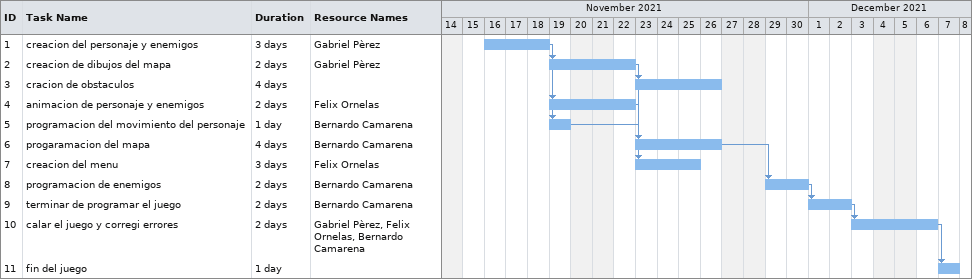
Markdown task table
| ID | Task | Duration | Start | Finish | Predecessors | Resources |
|---|---|---|---|---|---|---|
| 1 | creacion del personaje y enemigos | 3d | 2021-11-16 | 2021-11-18 |  | Gabriel Pèrez |
| 2 | creacion de dibujos del mapa | 2d | 2021-11-19 | 2021-11-22 | 1 | Gabriel Pèrez |
| 3 | cracion de obstaculos | 4d | 2021-11-23 | 2021-11-26 | 2 |  |
| 4 | animacion de personaje y enemigos | 2d | 2021-11-19 | 2021-11-22 | 1 | Felix Ornelas |
| 5 | programacion del movimiento del personaje | 1d | 2021-11-19 | 2021-11-19 | 1 | Bernardo Camarena |
| 6 | progaramacion del mapa | 4d | 2021-11-23 | 2021-11-26 | 2, 5 | Bernardo Camarena |
| 7 | creacion del menu | 3d | 2021-11-23 | 2021-11-25 | 4 | Felix Ornelas |
| 8 | programacion de enemigos | 2d | 2021-11-29 | 2021-11-30 | 6 | Bernardo Camarena |
| 9 | terminar de programar el juego | 2d | 2021-12-01 | 2021-12-02 | 8 | Bernardo Camarena |
| 10 | calar el juego y corregi errores | 2d | 2021-12-03 | 2021-12-06 | 9 | Gabriel Pèrez, Felix Ornelas, Bernardo Camarena |
| 11 | fin del juego | 1d | 2021-12-07 | 2021-12-07 | 10 |  |
